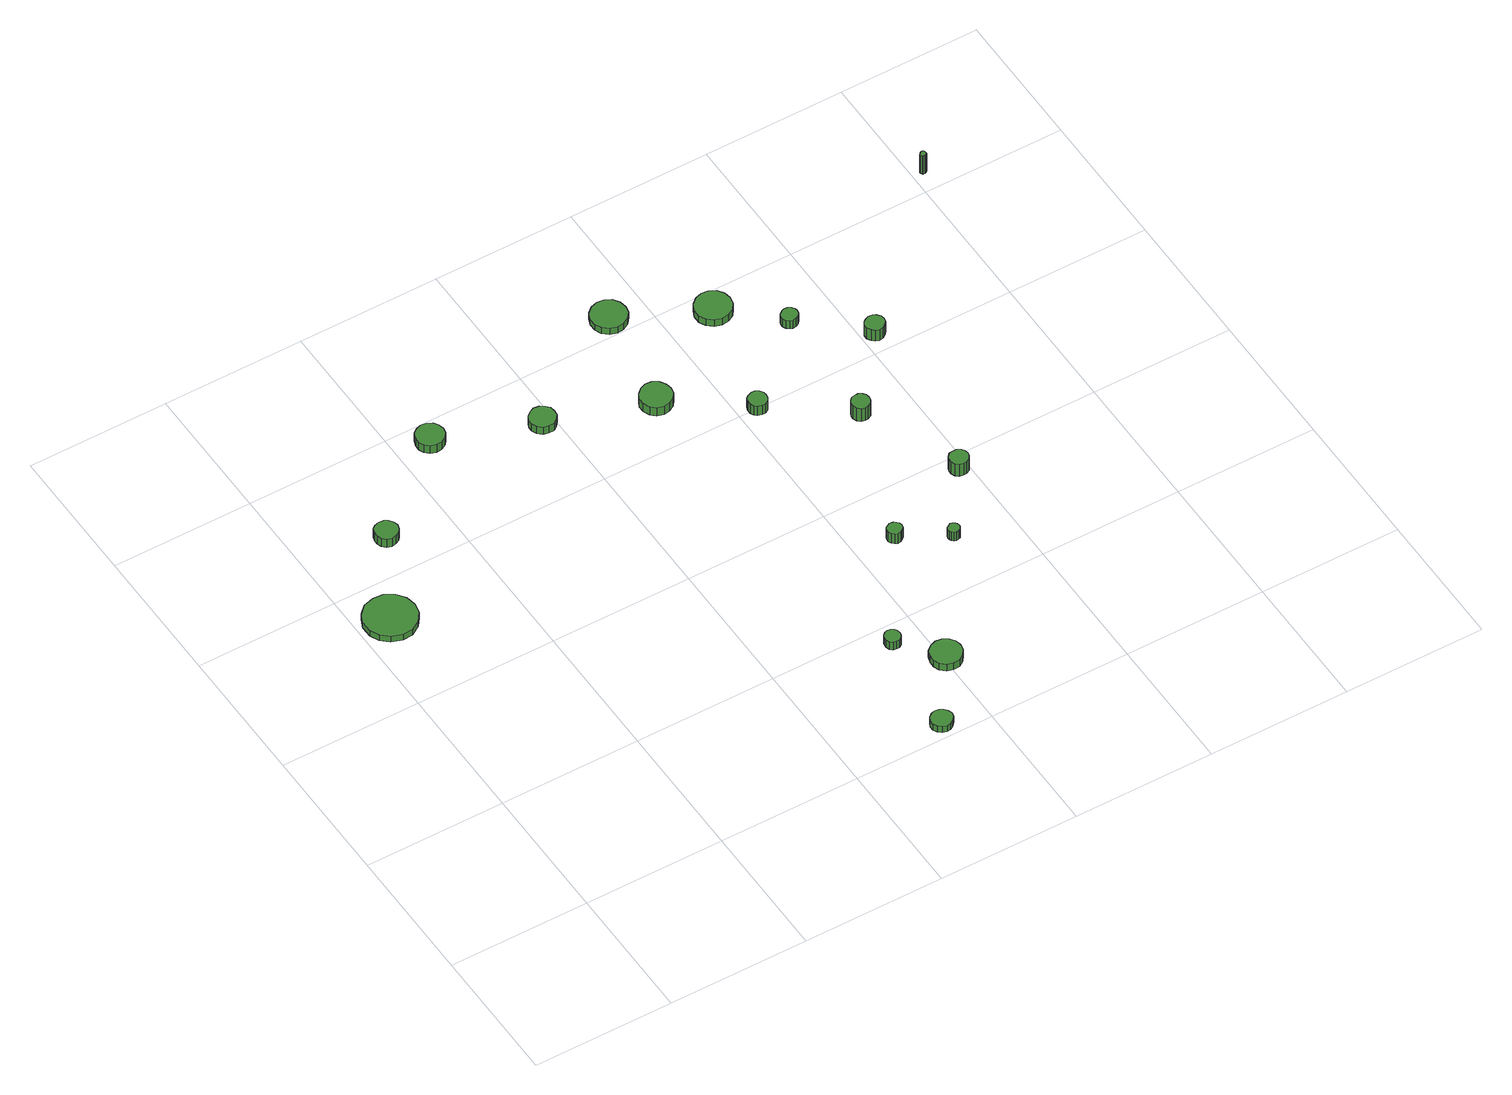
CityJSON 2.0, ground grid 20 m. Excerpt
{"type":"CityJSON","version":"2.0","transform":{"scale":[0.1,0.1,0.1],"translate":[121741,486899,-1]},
"CityObjects":{
"tree1":{"type":"SolitaryVegetationObject","attributes":{"function":"something"},"geometry":[{"type":"MultiSurface","lod":"1","boundaries":[[[0,1,2,3,4,5,6,7,8,9,10,11,12,13,14]],[[15,16,17,18,19,20,21,22,23,24,25,26,27,28,29]],[[0,29,28,1]],[[1,28,27,2]],[[2,27,26,3]],[[3,26,25,4]],[[4,25,24,5]],[[5,24,23,6]],[[6,23,22,7]],[[7,22,21,8]],[[8,21,20,9]],[[9,20,19,10]],[[10,19,18,11]],[[11,18,17,12]],[[12,17,16,13]],[[13,16,15,14]],[[14,15,29,0]]]}]},
"tree2":{"type":"SolitaryVegetationObject","attributes":{"function":"something"},"geometry":[{"type":"MultiSurface","lod":"1","boundaries":[[[30,31,32,33,34,35,36,37,38,39,40,41,42,43,44]],[[45,46,47,48,49,50,51,52,53,54,55,56,57,58,59]],[[30,59,58,31]],[[31,58,57,32]],[[32,57,56,33]],[[33,56,55,34]],[[34,55,54,35]],[[35,54,53,36]],[[36,53,52,37]],[[37,52,51,38]],[[38,51,50,39]],[[39,50,49,40]],[[40,49,48,41]],[[41,48,47,42]],[[42,47,46,43]],[[43,46,45,44]],[[44,45,59,30]]]}]},
"tree3":{"type":"SolitaryVegetationObject","attributes":{"function":"something"},"geometry":[{"type":"MultiSurface","lod":"1","boundaries":[[[60,61,62,63,64,65,66,67,68,69,70,71,72,73,74]],[[75,76,77,78,79,80,81,82,83,84,85,86,87,88,89]],[[60,89,88,61]],[[61,88,87,62]],[[62,87,86,63]],[[63,86,85,64]],[[64,85,84,65]],[[65,84,83,66]],[[66,83,82,67]],[[67,82,81,68]],[[68,81,80,69]],[[69,80,79,70]],[[70,79,78,71]],[[71,78,77,72]],[[72,77,76,73]],[[73,76,75,74]],[[74,75,89,60]]]}]},
"tree4":{"type":"SolitaryVegetationObject","attributes":{"function":"something"}},
"tree5":{"type":"SolitaryVegetationObject","attributes":{"function":"something"},"geometry":[{"type":"MultiSurface","lod":"1","boundaries":[[[90,91,92,93,94,95,96,97,98,99,100,101,102,103,104]],[[105,106,107,108,109,110,111,112,113,114,115,116,117,118,119]],[[90,119,118,91]],[[91,118,117,92]],[[92,117,116,93]],[[93,116,115,94]],[[94,115,114,95]],[[95,114,113,96]],[[96,113,112,97]],[[97,112,111,98]],[[98,111,110,99]],[[99,110,109,100]],[[100,109,108,101]],[[101,108,107,102]],[[102,107,106,103]],[[103,106,105,104]],[[104,105,119,90]]]}]},
"tree6":{"type":"SolitaryVegetationObject","attributes":{"function":"something"},"geometry":[{"type":"MultiSurface","lod":"1","boundaries":[[[120,121,122,123,124,125,126,127,128,129,130,131,132,133,134]],[[135,136,137,138,139,140,141,142,143,144,145,146,147,148,149]],[[120,149,148,121]],[[121,148,147,122]],[[122,147,146,123]],[[123,146,145,124]],[[124,145,144,125]],[[125,144,143,126]],[[126,143,142,127]],[[127,142,141,128]],[[128,141,140,129]],[[129,140,139,130]],[[130,139,138,131]],[[131,138,137,132]],[[132,137,136,133]],[[133,136,135,134]],[[134,135,149,120]]]}]},
"tree7":{"type":"SolitaryVegetationObject","attributes":{"function":"something"},"geometry":[{"type":"MultiSurface","lod":"1","boundaries":[[[150,151,152,153,154,155,156,157,158,159,160,161,162,163,164]],[[165,166,167,168,169,170,171,172,173,174,175,176,177,178,179]],[[150,179,178,151]],[[151,178,177,152]],[[152,177,176,153]],[[153,176,175,154]],[[154,175,174,155]],[[155,174,173,156]],[[156,173,172,157]],[[157,172,171,158]],[[158,171,170,159]],[[159,170,169,160]],[[160,169,168,161]],[[161,168,167,162]],[[162,167,166,163]],[[163,166,165,164]],[[164,165,179,150]]]}]},
"tree8":{"type":"SolitaryVegetationObject","attributes":{"function":"something"},"geometry":[{"type":"MultiSurface","lod":"1","boundaries":[[[180,181,182,183,184,185,186,187,188,189,190,191,192,193,194]],[[195,196,197,198,199,200,201,202,203,204,205,206,207,208,209]],[[180,209,208,181]],[[181,208,207,182]],[[182,207,206,183]],[[183,206,205,184]],[[184,205,204,185]],[[185,204,203,186]],[[186,203,202,187]],[[187,202,201,188]],[[188,201,200,189]],[[189,200,199,190]],[[190,199,198,191]],[[191,198,197,192]],[[192,197,196,193]],[[193,196,195,194]],[[194,195,209,180]]]}]},
"tree9":{"type":"SolitaryVegetationObject","attributes":{"function":"something"},"geometry":[{"type":"MultiSurface","lod":"1","boundaries":[[[210,211,212,213,214,215,216,217,218,219,220,221,222,223,224]],[[225,226,227,228,229,230,231,232,233,234,235,236,237,238,239]],[[210,239,238,211]],[[211,238,237,212]],[[212,237,236,213]],[[213,236,235,214]],[[214,235,234,215]],[[215,234,233,216]],[[216,233,232,217]],[[217,232,231,218]],[[218,231,230,219]],[[219,230,229,220]],[[220,229,228,221]],[[221,228,227,222]],[[222,227,226,223]],[[223,226,225,224]],[[224,225,239,210]]]}]},
"tree10":{"type":"SolitaryVegetationObject","attributes":{"function":"something"}},
"tree11":{"type":"SolitaryVegetationObject","attributes":{"function":"something"},"geometry":[{"type":"MultiSurface","lod":"1","boundaries":[[[240,241,242,243,244,245,246,247,248,249,250,251,252,253,254]],[[255,256,257,258,259,260,261,262,263,264,265,266,267,268,269]],[[240,269,268,241]],[[241,268,267,242]],[[242,267,266,243]],[[243,266,265,244]],[[244,265,264,245]],[[245,264,263,246]],[[246,263,262,247]],[[247,262,261,248]],[[248,261,260,249]],[[249,260,259,250]],[[250,259,258,251]],[[251,258,257,252]],[[252,257,256,253]],[[253,256,255,254]],[[254,255,269,240]]]}]},
"tree12":{"type":"SolitaryVegetationObject","attributes":{"function":"something"},"geometry":[{"type":"MultiSurface","lod":"1","boundaries":[[[270,271,272,273,274,275,276,277,278,279,280,281,282,283,284]],[[285,286,287,288,289,290,291,292,293,294,295,296,297,298,299]],[[270,299,298,271]],[[271,298,297,272]],[[272,297,296,273]],[[273,296,295,274]],[[274,295,294,275]],[[275,294,293,276]],[[276,293,292,277]],[[277,292,291,278]],[[278,291,290,279]],[[279,290,289,280]],[[280,289,288,281]],[[281,288,287,282]],[[282,287,286,283]],[[283,286,285,284]],[[284,285,299,270]]]}]},
"tree13":{"type":"SolitaryVegetationObject","attributes":{"function":"something"},"geometry":[{"type":"MultiSurface","lod":"1","boundaries":[[[300,301,302,303,304,305,306,307,308,309,310,311,312,313,314]],[[315,316,317,318,319,320,321,322,323,324,325,326,327,328,329]],[[300,329,328,301]],[[301,328,327,302]],[[302,327,326,303]],[[303,326,325,304]],[[304,325,324,305]],[[305,324,323,306]],[[306,323,322,307]],[[307,322,321,308]],[[308,321,320,309]],[[309,320,319,310]],[[310,319,318,311]],[[311,318,317,312]],[[312,317,316,313]],[[313,316,315,314]],[[314,315,329,300]]]}]},
"tree14":{"type":"SolitaryVegetationObject","attributes":{"function":"something"},"geometry":[{"type":"MultiSurface","lod":"1","boundaries":[[[330,331,332,333,334,335,336,337,338,339,340,341,342,343,344]],[[345,346,347,348,349,350,351,352,353,354,355,356,357,358,359]],[[330,359,358,331]],[[331,358,357,332]],[[332,357,356,333]],[[333,356,355,334]],[[334,355,354,335]],[[335,354,353,336]],[[336,353,352,337]],[[337,352,351,338]],[[338,351,350,339]],[[339,350,349,340]],[[340,349,348,341]],[[341,348,347,342]],[[342,347,346,343]],[[343,346,345,344]],[[344,345,359,330]]]}]},
"tree15":{"type":"SolitaryVegetationObject","attributes":{"function":"something"},"geometry":[{"type":"MultiSurface","lod":"1","boundaries":[[[360,361,362,363,364,365,366,367,368,369,370,371,372,373,374]],[[375,376,377,378,379,380,381,382,383,384,385,386,387,388,389]],[[360,389,388,361]],[[361,388,387,362]],[[362,387,386,363]],[[363,386,385,364]],[[364,385,384,365]],[[365,384,383,366]],[[366,383,382,367]],[[367,382,381,368]],[[368,381,380,369]],[[369,380,379,370]],[[370,379,378,371]],[[371,378,377,372]],[[372,377,376,373]],[[373,376,375,374]],[[374,375,389,360]]]}]},
"tree16":{"type":"SolitaryVegetationObject","attributes":{"function":"something"},"geometry":[{"type":"MultiSurface","lod":"1","boundaries":[[[390,391,392,393,394,395,396,397,398,399,400,401,402,403,404]],[[405,406,407,408,409,410,411,412,413,414,415,416,417,418,419]],[[390,419,418,391]],[[391,418,417,392]],[[392,417,416,393]],[[393,416,415,394]],[[394,415,414,395]],[[395,414,413,396]],[[396,413,412,397]],[[397,412,411,398]],[[398,411,410,399]],[[399,410,409,400]],[[400,409,408,401]],[[401,408,407,402]],[[402,407,406,403]],[[403,406,405,404]],[[404,405,419,390]]]}]},
"tree17":{"type":"SolitaryVegetationObject","attributes":{"function":"something"},"geometry":[{"type":"MultiSurface","lod":"1","boundaries":[[[420,421,422,423,424,425,426,427,428,429,430,431,432,433,434]],[[435,436,437,438,439,440,441,442,443,444,445,446,447,448,449]],[[420,449,448,421]],[[421,448,447,422]],[[422,447,446,423]],[[423,446,445,424]],[[424,445,444,425]],[[425,444,443,426]],[[426,443,442,427]],[[427,442,441,428]],[[428,441,440,429]],[[429,440,439,430]],[[430,439,438,431]],[[431,438,437,432]],[[432,437,436,433]],[[433,436,435,434]],[[434,435,449,420]]]}]},
"tree18":{"type":"SolitaryVegetationObject","attributes":{"function":"something"},"geometry":[{"type":"MultiSurface","lod":"1","boundaries":[[[450,451,452,453,454,455,456,457,458,459,460,461,462,463,464]],[[465,466,467,468,469,470,471,472,473,474,475,476,477,478,479]],[[450,479,478,451]],[[451,478,477,452]],[[452,477,476,453]],[[453,476,475,454]],[[454,475,474,455]],[[455,474,473,456]],[[456,473,472,457]],[[457,472,471,458]],[[458,471,470,459]],[[459,470,469,460]],[[460,469,468,461]],[[461,468,467,462]],[[462,467,466,463]],[[463,466,465,464]],[[464,465,479,450]]]}]},
"tree19":{"type":"SolitaryVegetationObject","attributes":{"function":"something"},"geometry":[{"type":"MultiSurface","lod":"1","boundaries":[[[480,481,482,483,484,485,486,487,488,489,490,491,492,493,494]],[[495,496,497,498,499,500,501,502,503,504,505,506,507,508,509]],[[480,509,508,481]],[[481,508,507,482]],[[482,507,506,483]],[[483,506,505,484]],[[484,505,504,485]],[[485,504,503,486]],[[486,503,502,487]],[[487,502,501,488]],[[488,501,500,489]],[[489,500,499,490]],[[490,499,498,491]],[[491,498,497,492]],[[492,497,496,493]],[[493,496,495,494]],[[494,495,509,480]]]}]},
"tree20":{"type":"SolitaryVegetationObject","attributes":{"function":"something"},"geometry":[{"type":"MultiSurface","lod":"1","boundaries":[[[510,511,512,513,514,515,516,517,518,519,520,521,522,523,524]],[[525,526,527,528,529,530,531,532,533,534,535,536,537,538,539]],[[510,539,538,511]],[[511,538,537,512]],[[512,537,536,513]],[[513,536,535,514]],[[514,535,534,515]],[[515,534,533,516]],[[516,533,532,517]],[[517,532,531,518]],[[518,531,530,519]],[[519,530,529,520]],[[520,529,528,521]],[[521,528,527,522]],[[522,527,526,523]],[[523,526,525,524]],[[524,525,539,510]]]}]}
},
"vertices":[
[80,536,16],[77,551,16],[68,563,16],[55,571,16],[40,572,16],[25,568,16],[14,557,16],[8,544,16],[8,528,16],[14,515,16],[25,505,16],[40,500,16],[55,501,16],[68,509,16],[77,521,16],[77,521,6],[68,509,6],[55,501,6],[40,500,6],[25,505,6],[14,515,6],[8,528,6],[8,544,6],[14,557,6],[25,568,6],[40,572,6],[55,571,6],[68,563,6],[77,551,6],[80,536,6],
[131,659,20],[129,666,20],[125,671,20],[120,674,20],[113,675,20],[106,673,20],[101,669,20],[99,662,20],[99,656,20],[101,650,20],[106,645,20],[113,643,20],[120,644,20],[125,647,20],[129,652,20],[129,652,5],[125,647,5],[120,644,5],[113,643,5],[106,645,5],[101,650,5],[99,656,5],[99,662,5],[101,669,5],[106,673,5],[113,675,5],[120,674,5],[125,671,5],[129,666,5],[131,659,5],
[267,768,19],[265,776,19],[261,783,19],[253,787,19],[245,788,19],[237,785,19],[231,780,19],[228,772,19],[228,764,19],[231,757,19],[237,751,19],[245,749,19],[253,750,19],[261,754,19],[265,760,19],[265,760,5],[261,754,5],[253,750,5],[245,749,5],[237,751,5],[231,757,5],[228,764,5],[228,772,5],[231,780,5],[237,785,5],[245,788,5],[253,787,5],[261,783,5],[265,776,5],[267,768,5],
[555,22,16],[553,28,16],[549,33,16],[544,36,16],[538,37,16],[532,35,16],[527,31,16],[524,25,16],[524,19,16],[527,13,16],[532,9,16],[538,7,16],[544,8,16],[549,11,16],[553,16,16],[553,16,5],[549,11,5],[544,8,5],[538,7,5],[532,9,5],[527,13,5],[524,19,5],[524,25,5],[527,31,5],[532,35,5],[538,37,5],[544,36,5],[549,33,5],[553,28,5],[555,22,5],
[402,721,17],[401,728,17],[396,734,17],[390,738,17],[382,739,17],[375,736,17],[369,731,17],[366,724,17],[366,717,17],[369,710,17],[375,705,17],[382,703,17],[390,703,17],[396,707,17],[401,713,17],[401,713,4],[396,707,4],[390,703,4],[382,703,4],[375,705,4],[369,710,4],[366,717,4],[366,724,4],[369,731,4],[375,736,4],[382,739,4],[390,738,4],[396,734,4],[401,728,4],[402,721,4],
[570,171,19],[569,175,19],[567,179,19],[563,181,19],[558,182,19],[554,181,19],[550,177,19],[549,173,19],[549,169,19],[550,164,19],[554,161,19],[558,160,19],[563,160,19],[567,163,19],[569,166,19],[569,166,5],[567,163,5],[563,160,5],[558,160,5],[554,161,5],[550,164,5],[549,169,5],[549,173,5],[550,177,5],[554,181,5],[558,182,5],[563,181,5],[567,179,5],[569,175,5],[570,171,5],
[625,114,17],[623,123,17],[618,130,17],[610,135,17],[601,136,17],[592,133,17],[585,127,17],[582,118,17],[582,109,17],[585,101,17],[592,95,17],[601,92,17],[610,93,17],[618,98,17],[623,105,17],[623,105,5],[618,98,5],[610,93,5],[601,92,5],[592,95,5],[585,101,5],[582,109,5],[582,118,5],[585,127,5],[592,133,5],[601,136,5],[610,135,5],[618,130,5],[623,123,5],[625,114,5],
[546,675,19],[544,684,19],[539,692,19],[531,697,19],[522,698,19],[513,695,19],[506,688,19],[502,680,19],[502,671,19],[506,662,19],[513,656,19],[522,653,19],[531,654,19],[539,659,19],[544,666,19],[544,666,4],[539,659,4],[531,654,4],[522,653,4],[513,656,4],[506,662,4],[502,671,4],[502,680,4],[506,688,4],[513,695,4],[522,698,4],[531,697,4],[539,692,4],[544,684,4],[546,675,4],
[667,322,23],[666,326,23],[663,329,23],[660,331,23],[655,332,23],[651,330,23],[648,328,23],[646,324,23],[646,320,23],[648,316,23],[651,313,23],[655,311,23],[660,312,23],[663,314,23],[666,317,23],[666,317,5],[663,314,5],[660,312,5],[655,311,5],[651,313,5],[648,316,5],[646,320,5],[646,324,5],[648,328,5],[651,330,5],[655,332,5],[660,331,5],[663,329,5],[666,326,5],[667,322,5],
[572,825,16],[570,835,16],[564,844,16],[555,849,16],[545,850,16],[535,847,16],[527,840,16],[523,830,16],[523,820,16],[527,811,16],[535,804,16],[545,801,16],[555,802,16],[564,807,16],[570,815,16],[570,815,5],[564,807,5],[555,802,5],[545,801,5],[535,804,5],[527,811,5],[523,820,5],[523,830,5],[527,840,5],[535,847,5],[545,850,5],[555,849,5],[564,844,5],[570,835,5],[572,825,5],
[729,284,21],[728,288,21],[726,290,21],[723,292,21],[720,293,21],[717,291,21],[714,289,21],[713,286,21],[713,283,21],[714,280,21],[717,277,21],[720,276,21],[723,277,21],[726,278,21],[728,281,21],[728,281,5],[726,278,5],[723,277,5],[720,276,5],[717,277,5],[714,280,5],[713,283,5],[713,286,5],[714,289,5],[717,291,5],[720,293,5],[723,292,5],[726,290,5],[728,288,5],[729,284,5],
[640,600,22],[639,605,22],[636,610,22],[631,613,22],[626,613,22],[620,611,22],[616,608,22],[614,603,22],[614,597,22],[616,592,22],[620,589,22],[626,587,22],[631,587,22],[636,590,22],[639,595,22],[639,595,5],[636,590,5],[631,587,5],[626,587,5],[620,589,5],[616,592,5],[614,597,5],[614,603,5],[616,608,5],[620,611,5],[626,613,5],[631,613,5],[636,610,5],[639,605,5],[640,600,5],
[744,523,29],[743,528,29],[740,532,29],[735,535,29],[730,535,29],[725,534,29],[721,530,29],[719,525,29],[719,520,29],[721,515,29],[725,511,29],[730,510,29],[735,510,29],[740,513,29],[743,517,29],[743,517,5],[740,513,5],[735,510,5],[730,510,5],[725,511,5],[721,515,5],[719,520,5],[719,525,5],[721,530,5],[725,534,5],[730,535,5],[735,535,5],[740,532,5],[743,528,5],[744,523,5],
[691,768,17],[689,778,17],[683,787,17],[674,792,17],[664,793,17],[654,790,17],[646,783,17],[641,773,17],[641,762,17],[646,753,17],[654,746,17],[664,743,17],[674,744,17],[683,749,17],[689,757,17],[689,757,5],[683,749,5],[674,744,5],[664,743,5],[654,746,5],[646,753,5],[641,762,5],[641,773,5],[646,783,5],[654,790,5],[664,793,5],[674,792,5],[683,787,5],[689,778,5],[691,768,5],
[800,379,27],[799,384,27],[796,388,27],[791,391,27],[786,391,27],[780,390,27],[776,386,27],[774,381,27],[774,376,27],[776,371,27],[780,367,27],[786,366,27],[791,366,27],[796,369,27],[799,373,27],[799,373,5],[796,369,5],[791,366,5],[786,366,5],[780,367,5],[776,371,5],[774,376,5],[774,381,5],[776,386,5],[780,390,5],[786,391,5],[791,391,5],[796,388,5],[799,384,5],[800,379,5],
[749,702,21],[748,706,21],[745,710,21],[741,712,21],[736,713,21],[732,711,21],[728,708,21],[726,704,21],[726,699,21],[728,695,21],[732,692,21],[736,690,21],[741,691,21],[745,693,21],[748,697,21],[748,697,6],[745,693,6],[741,691,6],[736,690,6],[732,692,6],[728,695,6],[726,699,6],[726,704,6],[728,708,6],[732,711,6],[736,713,6],[741,712,6],[745,710,6],[748,706,6],[749,702,6],
[832,629,26],[831,634,26],[827,639,26],[823,641,26],[817,642,26],[812,640,26],[808,637,26],[805,632,26],[805,626,26],[808,621,26],[812,617,26],[817,615,26],[823,616,26],[827,619,26],[831,623,26],[831,623,6],[827,619,6],[823,616,6],[817,615,6],[812,617,6],[808,621,6],[805,626,6],[805,632,6],[808,637,6],[812,640,6],[817,642,6],[823,641,6],[827,639,6],[831,634,6],[832,629,6],
[1018,828,42],[1018,829,42],[1017,831,42],[1015,832,42],[1014,832,42],[1012,831,42],[1011,830,42],[1010,829,42],[1010,827,42],[1011,825,42],[1012,824,42],[1014,824,42],[1015,824,42],[1017,825,42],[1018,826,42],[1018,826,8],[1017,825,8],[1015,824,8],[1014,824,8],[1012,824,8],[1011,825,8],[1010,827,8],[1010,829,8],[1011,830,8],[1012,831,8],[1014,832,8],[1015,832,8],[1017,831,8],[1018,829,8],[1018,828,8]
]}
